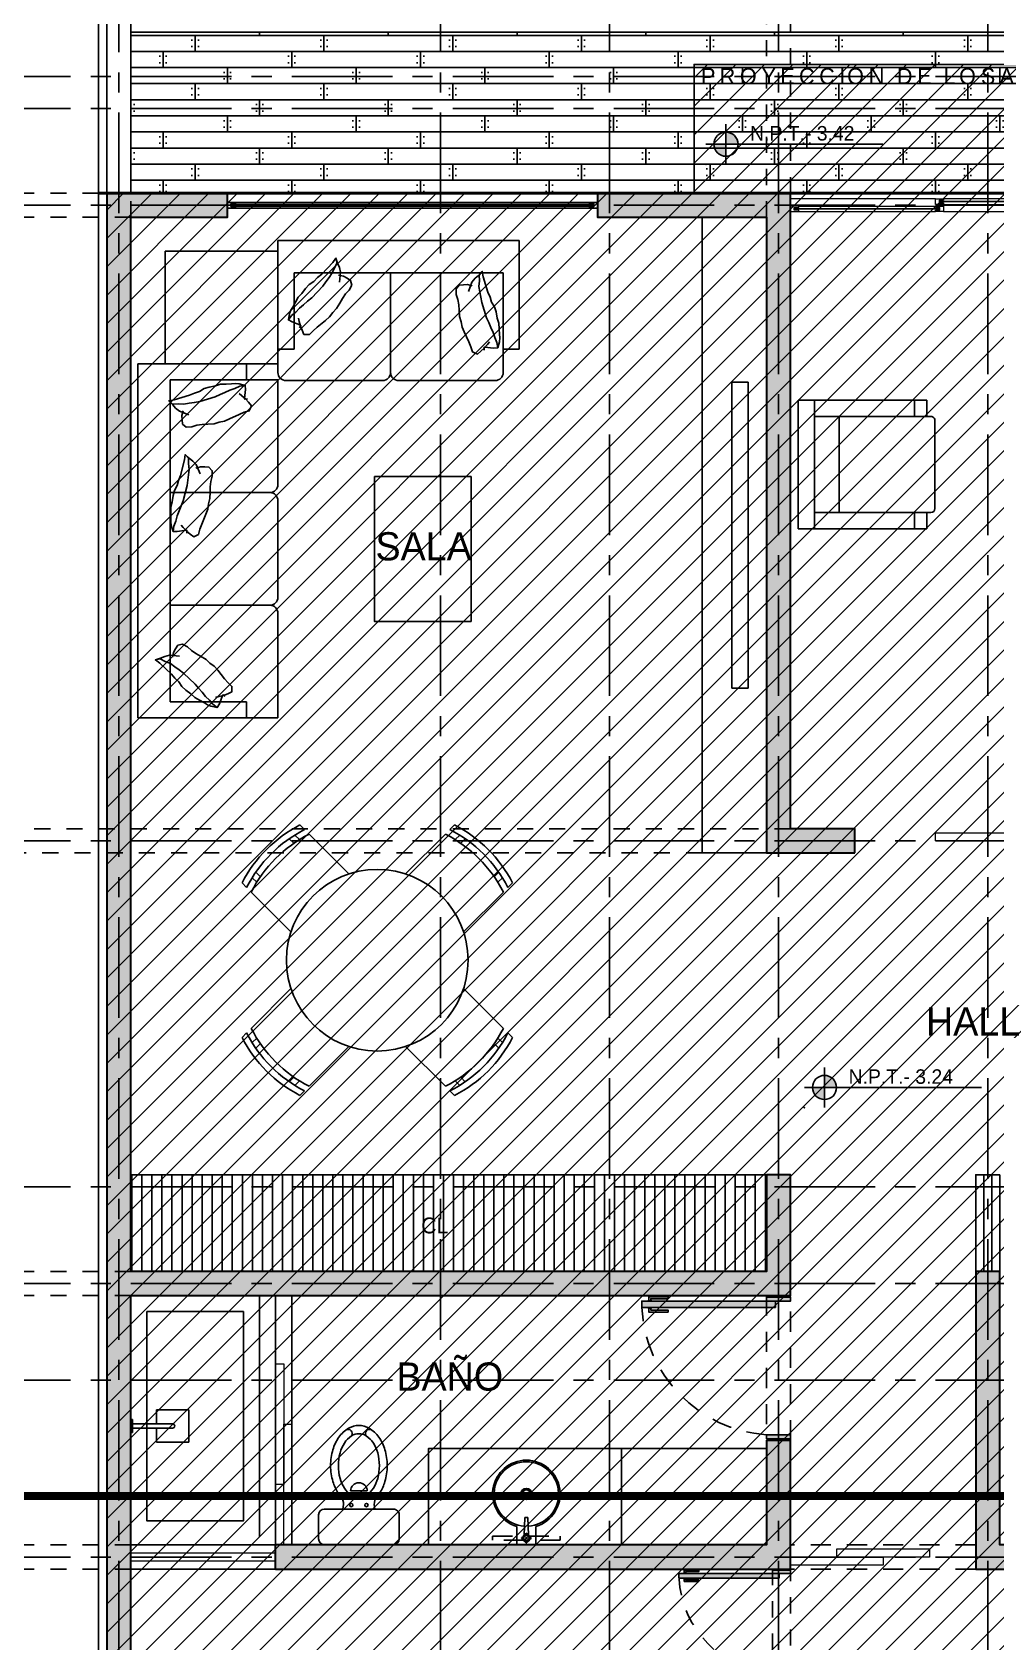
# Model space of a CAD drawing. Header units: metres. Extents: x -58 to 722, y -1100 to 345.
# Drawn here: x 35.2 to 41.19, y -491.19 to -481.19 of the extents above; entities that cross this region are included whole.
import ezdxf
from ezdxf.enums import TextEntityAlignment as Align

# ---------------------------------------------------------------- set-up
doc = ezdxf.new("R2010")
doc.units = ezdxf.units.M
doc.header["$MEASUREMENT"] = 0
doc.set_wipeout_variables(frame=1)
for name, pattern in [('ACAD_ISO07W100', [3, 0, -3]), ('CENTER2', [1.125, 0.75, -0.125, 0.125, -0.125]), ('CENTERX2', [4, 2.5, -0.5, 0.5, -0.5]), ('HIDDEN2', [0.1875, 0.125, -0.0625])]:
    doc.linetypes.add(name, pattern=pattern)
doc.layers.get('0').update_dxf_attribs({"color": 255})
doc.layers.get('DEFPOINTS').update_dxf_attribs({"color": 250})
for name, color, linetype in [('A-CANCELERÍA', 4, 'Continuous'), ('A-HATCH', 252, 'Continuous'), ('A-INDICADORES', 149, 'Continuous'), ('A-PROYECCIONES', 191, 'HIDDEN2'), ('A-TEXTOS', 131, 'Continuous'), ('FSR_ARQ_001TERRENO', 8, 'Continuous'), ('FSR_ARQ_003RELLENODEMUROS', 251, 'Continuous'), ('FSR_ARQ_007PROYECCIONES', 200, 'HIDDEN2'), ('FSR_ARQ_008MOBILIARIO', 115, 'Continuous'), ('FSR_ARQ_009ESCALERA', 40, 'Continuous'), ('FSR_ARQ_010MUROBAJO', 33, 'Continuous'), ('FSR_ARQ_011MOBILIARIOSANI', 124, 'Continuous'), ('FSR_ARQ_012PUERTAS', 233, 'Continuous'), ('FSR_ARQ_014TEXTOS', 142, 'Continuous'), ('FSR_ARQ_016EJES', 135, 'CENTER2'), ('FSR_ARQ_017EJESTEXT', 135, 'Continuous'), ('FSR_ARQ_018HATCH', 252, 'Continuous'), ('FSR_ARQ_022AREAS', 110, 'Continuous'), ('FSR_ARQ_024LINEACORTE', 10, 'Continuous'), ('FSR_ARQ_025RESTRI', 140, 'Continuous'), ('MOBILIARIO', 125, 'Continuous')]:
    doc.layers.add(name, color=color, linetype=linetype)
for name, color, linetype, lineweight in [('FSR_ARQ_002MURO', 150, 'Continuous', 30), ('FSR_ARQ_013VENTANAS', 4, 'Continuous', 5), ('MURO', 150, 'Continuous', 30)]:
    doc.layers.add(name, color=color, linetype=linetype, lineweight=lineweight)
doc.styles.add('ESPACIOS', font='GOTHIC.TTF')
pattern_1 = [(0, (157.007245469746, -440.0409677368947), (0.0078125, 0.015625), [0, -0.015625])]

# ---------------------------------------------------------------- blocks, each defined once
blk = doc.blocks.new('*U36')
at = {"layer": 'A-CANCELERÍA'}
for points in [[(-1.013167327812425e-11, -0.01750000015474436), (0.04999999980488693, -0.0175000001665678), (0.04999999978600423, -0.008000115289211254), (0.02199994735519264, -0.007999890032271043), (0.02200048826324746, 0.007999931835910504), (0.05000000019363596, 0.007999931832613586), (0.04999999982321841, 0.01749999999796832), (8.42718256288677e-12, 0.0175000000102465)], [(4.320210855723872e-12, 0.01750000000424904), (2.299999999987667, 0.01750000008119888), (2.300000000000514, -0.01749999974835613), (-8.469669410260394e-12, -0.01750000016619594)], [(2.274999782179252, 0.005000069202483573), (0.0250002176272423, 0.004999930876370511), (0.02500021762366105, -0.005000002699437119), (2.274999782175501, -0.004999997221708795)], [(2.300000000000514, -0.01749999990864036), (2.250000000000286, -0.01749999992046379), (2.249999999990997, -0.0080001098899907), (2.278000052421808, -0.007999884633050488), (2.277999512308428, 0.008000068253950263), (2.250000000378039, 0.008000068250653344), (2.249999999983531, 0.01750000007520142), (2.299999999983532, 0.0175000000874796)]]:
    blk.add_lwpolyline(points, close=True, dxfattribs=at)
blk = doc.blocks.new('*U35')
for p, q in [((1.08998180844557e-11, 0.04000000008981397), (0.899999999916429, 0.03999999801180203)), ((0.04999999982979802, 0.04000000008353322), (1.50067897916186e-11, 0.04000000009581139)), ((0.8999999999331836, 0.005000000086502511), (-1.890062181528569e-12, 0.004999999919368836)), ((-3.552066049392428e-12, 0.004999999930820564), (0.04999999981146654, 0.004999999918997133)), ((0.02199994736177225, 0.01450011005329377), (0.02200048826982707, 0.03049993192147538)), ((0.04999999979258384, 0.01449988479635356), (0.02199994736177225, 0.01450011005329377)), ((0.02200048826982707, 0.03049993192147538), (0.05000000020021557, 0.03049993191817846)), ((0.05000000020021557, 0.03049993191817846), (0.04999999982979802, 0.04000000008353322)), ((0.04999999981146654, 0.004999999918997133), (0.04999999979258384, 0.01449988479635356)), ((1.79999999979634, -0.01450006825684229), (1.800000000166757, -0.00500000009148753)), ((1.800000000166757, -0.00500000009148753), (1.849999999981548, -0.005000000079209352)), ((1.827999511726728, -0.01450006825354537), (1.79999999979634, -0.01450006825684229)), ((1.800000000203971, -0.03050011537866719), (1.828000052634783, -0.03049989012172698)), ((1.800000000185088, -0.04000000025602361), (1.800000000203971, -0.03050011537866719)), ((1.850000000000106, -0.04000000024420018), (1.800000000185088, -0.04000000025602361)), ((1.828000052634783, -0.03049989012172698), (1.827999511726728, -0.01450006825354537))]:
    blk.add_line(p, q)
for points in [[(0.9000000000799884, -0.04000000025105051), (-3.552066049392428e-12, -0.04000000025176087), (-5.973925051440944e-13, 0.04000000008981397)], [(0.9499999999164288, 0.04000000009444608), (1.849999999957687, 0.04000000009515732), (1.849999999976605, -0.04000000024420018)], [(1.800000000166757, -0.00500000009148753), (0.9500000000985471, -0.005000000098337863)], [(1.800000000185088, -0.04000000025602361), (0.9499999998950068, -0.04000000155486423)]]:
    blk.add_lwpolyline(points)
at = {"color": 252, "const_width": 0.01}
for points in [[(0.02500021796368455, 0.02250002098738457), (0.9249997821154952, 0.02250008773110627)], [(0.925000217713781, -0.02249998179765619), (1.824999782362733, -0.02249997918763617)]]:
    blk.add_lwpolyline(points, dxfattribs=at)
for points in [[(0.9279995115132271, 0.01450006810379127), (0.8999999995828389, 0.01450006810708818), (0.8999999999532564, 0.004999999941733425), (0.9499999997680475, 0.004999999929455247), (0.9499999997866064, 0.04000000009444608), (0.899999999971588, 0.04000000010626951), (0.8999999999904706, 0.03050011522891308), (0.9280000524212819, 0.03049988997197287)], [(0.9220004883533672, -0.014500069552386), (0.9500000002837559, -0.01450006955568291), (0.9499999999133384, -0.005000001390328156), (0.9000000000985469, -0.005000001378049977), (0.9000000000799884, -0.0400000015430408), (0.9499999998950068, -0.04000000155486423), (0.9499999998761242, -0.03050011667750781), (0.9219999474453124, -0.0304998914205676)]]:
    blk.add_lwpolyline(points, close=True)
blk = doc.blocks.new('xref-TIPOC$0$COJ3')
for points in [[(-0.1257169553513915, 0.1769060054813139), (-0.1074209355493245, 0.1812421594709299), (-0.07949543164090755, 0.1908780572256283), (-0.05156992773249058, 0.2000321600925972), (-0.02364442382407361, 0.2000321600925972), (0.00909582213751925, 0.2048501089699464), (0.03702132604593622, 0.2048501089699464), (0.06494682995435319, 0.1952142112152444), (0.09287233386277016, 0.1952142112152444), (0.1207978377711889, 0.1908780572256283), (0.2045743494964398, 0.1908780572256283), (0.2324998534048568, 0.1952142112152444), (0.2185371014506483, 0.1672701077266154), (0.1906115975422313, 0.1581160048596502), (0.1626860936338144, 0.1441439531153321), (0.1347605897253974, 0.1393260042379829), (0.1068350858169786, 0.1349898502483668), (0.07890958190856168, 0.1301719013710176), (-0.004866929816689236, 0.1301719013710176), (-0.03279243372510621, 0.1349898502483668), (-0.06071793763352318, 0.1393260042379829), (-0.08864344154194193, 0.1441439531153321), (-0.1165689454503589, 0.1441439531153321), (-0.1444944493587759, 0.1489619019926849), (-0.1724199532671928, 0.1441439531153321), (-0.1444944493587759, 0.1672701077266154), (-0.1257169553513915, 0.1769060054813139)], [(0.2324998534048568, 0.1952142112152444), (0.2185371014506483, 0.1629339537369994), (0.2093890915496157, 0.1349898502483668), (0.1954263395954072, 0.1070457467597379), (0.15353808373278, 0.06512959152679088)], [(-0.1724199532671928, 0.1441439531153321), (-0.1676052112140169, 0.1161998496267032), (-0.1493091914119518, 0.06031164264943811), (-0.1493091914119518, 0.0554936937720889), (-0.1632719433661602, 0.05115753978247284)], [(0.1766488455880229, 0.1022277978823851), (0.1906115975422313, 0.07428369439375615), (0.1954263395954072, 0.04633959090512363), (0.1997596074432639, 0.01839548741649111), (0.1857968554890554, -0.009548616072137861), (0.1578713515806385, -0.01870271893910314), (0.1299458476722215, -0.01870271893910314), (0.1020203437638045, -0.0235206678164559), (0.07409483985538756, -0.03267477068342117), (0.04183606809911211, -0.04231066843811959), (0.01391056419069514, -0.04231066843811959), (-0.01401493971772183, -0.04664682242773566), (-0.04194044362614058, -0.04231066843811959), (-0.09779145144297452, -0.03267477068342117), (-0.1257169553513915, -0.02833861669380511), (-0.1536424592598085, -0.02833861669380511), (-0.1724199532671928, -0.0003945132051725864), (-0.1632719433661602, 0.02754959028345638), (-0.1536424592598085, 0.0554936937720889), (-0.1396797073056, 0.08343779726072142), (-0.1305316974045674, 0.1022277978823851)]]:
    blk.add_lwpolyline(points)
blk = doc.blocks.new('ARP-PUERTA 0.90')
h = blk.add_hatch(color=256)
h.dxf.hatch_style = 1
h.paths.add_polyline_path([(0.07500000000084128, 0.02000000000012392), (0.07500000000078444, 0.8499999999985448), (0.03500000000082082, 0.8499999999985448), (0.03500000000082082, 0.02000000000012392)])
h.paths.add_polyline_path([(0.01000000000067303, 0.07500000000010232), (0.03500000000076398, 0.07500000000013074), (0.03500000000093451, -0.07499999999984652), (0.01000000000084356, -0.07499999999984652)])
h.paths.add_polyline_path([(0.8899999999993611, 0.07500000000010232), (0.8649999999992701, 0.07500000000013074), (0.8649999999990428, -0.07499999999984652), (0.8899999999991337, -0.07499999999984652)])
for points in [[(0.03250000000087994, 0.806249999998613), (0.007500000000902673, 0.8062499999984993), (0.007500000001414264, 0.6862499999986085), (0.02000000000077762, 0.6862499999986937), (0.02000000000077762, 0.7937499999984539), (0.03250000000042519, 0.7937499999983118)], [(0.03500000000093451, 0.7887499999984584), (0.03250000000042519, 0.78874999999843), (0.03250000000076625, 0.8112499999987222), (0.03500000000082082, 0.8112499999987222)], [(0.0750000000007276, 0.7887499999984584), (0.07750000000118007, 0.78874999999843), (0.07750000000089585, 0.8112499999987222), (0.07500000000084128, 0.8112499999987222)], [(0.07750000000083901, 0.806249999998613), (0.1025000000007026, 0.8062499999984993), (0.1025000000002478, 0.6862499999986085), (0.09000000000088448, 0.6862499999986937), (0.09000000000088448, 0.7937499999984539), (0.07750000000129376, 0.7937499999983118)], [(0.01000000000067303, 0.06500000000013983), (0, 0.06500000000011141), (0, -0.06500000000011141), (0.01000000000084356, -0.06499999999985562)], [(0.8899999999993611, 0.06500000000013983), (0.9000000000000341, 0.06500000000011141), (0.9000000000000341, -0.06500000000011141), (0.8899999999991337, -0.06499999999985562)]]:
    blk.add_lwpolyline(points)
for points in [[(0.07500000000084128, 0.02000000000012392), (0.07500000000078444, 0.8499999999985448), (0.03500000000082082, 0.8499999999985448), (0.03500000000082082, 0.02000000000012392)], [(0.01000000000067303, 0.07500000000010232), (0.03500000000076398, 0.07500000000013074), (0.03500000000093451, -0.07499999999984652), (0.01000000000084356, -0.07499999999984652)], [(0.8899999999993611, 0.07500000000010232), (0.8649999999992701, 0.07500000000013074), (0.8649999999990428, -0.07499999999984652), (0.8899999999991337, -0.07499999999984652)]]:
    blk.add_lwpolyline(points, close=True)
at = {"layer": 'A-PROYECCIONES'}
blk.add_lwpolyline([(0, 0.07499999999993179), (0.9000000000005457, 0.07499999999993179), (0.9000000000005457, -0.07499999999993179), (0, -0.07499999999993179)], close=True, dxfattribs=at)
blk.add_arc((0.03105477672187362, 0.01505906272217317), 0.8360966160611815, 4.111141455184209, 86.98714656595196, dxfattribs=at)
blk = doc.blocks.new('OVAMONO')
for p, q in [((-0.06000000000000227, -0.01999999999999957), (0.06000000000000227, -0.01999999999999957)), ((-0.06000000000000227, -0.01999999999999957), (-0.06000000000000227, -0.1357819032963832)), ((-0.02138092916402456, -0.05905635225363337), (-0.0300000418286146, -0.05905635225363337)), ((-0.01431811136141903, -0.08042232749376677), (-0.009994370439343925, -0.191021165740378)), ((-0.00377965000001268, -0.04145507308962504), (-0.00377965000001268, -0.03283596042503856)), ((-0.00377965000001268, -0.0928360440822269), (-0.00377965000001268, -0.08421693141772035)), ((0.003779649999998469, -0.04145507308961438), (0.003779649999998469, -0.03283596042503323)), ((0.003779649999998469, -0.0928360440822269), (0.003779649999998469, -0.08421693141764575)), ((0.01000562956066631, -0.191021165740378), (0.0143197067221621, -0.08042102849191402)), ((0.03000004182858618, -0.05905635225363337), (0.02138092916401035, -0.05905635225363337)), ((0.03000004182858618, -0.06661565225363741), (0.02138092916398193, -0.06661565225363741)), ((0.06000000000000227, -0.01999999999999957), (0.06000000000000227, -0.1357785464749801)), ((-0.009994370439343925, -0.191021165740378), (0.01000562956066631, -0.191021165740378))]:
    blk.add_line(p, q)
at = {"linetype": 'HIDDEN2'}
blk.add_lwpolyline([(0.2100056295606265, -0.05013600225363035), (-0.2100056295606265, -0.05013600225363035), (-0.2100056295606123, -0.07553600225362977), (0.2100056295606123, -0.07553600225362977)], close=True, dxfattribs=at)
blk.add_lwpolyline([(-0.02138092916410983, -0.06661565225363741), (-0.0300000418286146, -0.06661565225363741)])
for centre, radius in [((0, -0.06283600225363006), 0.004131591557085052), ((5.629560632769426e-06, -0.3370263427749238), 0.035), ((5.629560632769426e-06, -0.3370263427749238), 0.025)]:
    blk.add_circle(centre, radius)
for centre, radius, start, end in [((-0.03615982558653741, -0.06283600225362473), 0.007226941958188329, 328.4666764930864, 31.53332350692216), ((0, -0.06283600225363006), 0.0226779, 99.59406822687946, 170.4059317731485), ((0, -0.06283600225363006), 0.0226779, 189.5940682268783, 260.4059317731205), ((-0.02138092916402456, -0.04145507308962504), 0.01760127916408118, 270, 0), ((-0.02138092916410983, -0.08421693141772035), 0.01760127916408118, 0, 90), ((-2.842170943040401e-14, -0.09899582784016214), 0.007226941958188329, 58.46667649308631, 121.5333235069221), ((0, -0.02667617666709798), 0.007226941958188329, 238.4666764930863, 301.5333235069222), ((0, -0.06283600225363006), 0.0226779, 9.594068226851551, 80.40593177314844), ((0.02138092916401035, -0.04145507308961438), 0.01760127916408118, 180, 270), ((0, -0.06283600225363006), 0.0226779, 279.5940682268516, 350.4059317731217), ((0.02138092916398193, -0.08421693141764575), 0.01760127916408118, 90, 180), ((0.03615982558653741, -0.06283600225363539), 0.007226941958188329, 148.4666764930864, 211.5333235069222), ((5.629560632769426e-06, -0.3370263427749238), 0.21, 106.6031523698623, 73.40005315845342), ((5.629560632769426e-06, -0.3370263427749238), 0.2, 93.46752389222345, 86.53382484349159)]:
    blk.add_arc(centre, radius, start, end)
blk = doc.blocks.new('WC')
for p, q in [((0.02000000000000002, 0.2150000000000003), (0.02000000000000046, -0.2150000000000007)), ((0.2049999999999983, 0.2500000000000004), (0.05500000000000016, 0.2500000000000004)), ((0.2399999999999989, -0.2150000000000003), (0.2399999999999984, 0.2150000000000003)), ((0.3534032426862805, -0.05192034114645594), (0.3534032426862876, 0.05223252718658955)), ((0.0550000000000006, -0.2500000000000009), (0.2049999999999987, -0.2500000000000004))]:
    blk.add_line(p, q)
blk.add_lwpolyline([(0.7085967377341302, 0, 0.1443994866725351), (0.695202074053118, 0.04541348800637479, 0.1071764980441562), (0.6504290999733269, 0.09002801397558358, 0.07778857190063661), (0.5892313908713231, 0.1169781174204445, 0.06498091808100435), (0.510000000000002, 0.1273188383577804, 0.06498091808100435), (0.4307686091286809, 0.1169781174204445, 0.07778857190063644), (0.3695709000266771, 0.09002801397558358, 0.1071764980441563), (0.3247979259468861, 0.04541348800637479, 0.144399486672561), (0.3114032622658738, 0, 0.1443994866725092), (0.3247979259468861, -0.04541348800636058, 0.1071764980441561), (0.3695709000266771, -0.09002801397558358, 0.07778857190062594), (0.4307686091286738, -0.1169781174204445, 0.06498091808100147), (0.510000000000002, -0.1273188383577804, 0.0649809180810265), (0.5892313908713231, -0.1169781174204445, 0.07778857190066084), (0.6504290999733269, -0.09002801397558358, 0.1071764980441563), (0.695202074053118, -0.04541348800637479, 0.144399486672561)], format="xyb", close=True)
blk.add_lwpolyline([(0.3417885568757026, -0.1300000000001234, 0.07263299122016492), (0.4109143679139078, -0.1615579475328985, 0.07093334702436416), (0.510000000000002, -0.175685984363156, 0.07093334702439193), (0.6090856320861104, -0.1615579475328843, 0.08251305259355492), (0.6867766952966332, -0.124228750902617, 0.106809675963434), (0.7426130792034695, -0.06373923401305603, 0.1339440470256865), (0.7599999999999949, 0, 0.1339440470256554)], format="xyb")
for centre in [(0.2650000000000046, 0.04699999999999704), (0.2650000000000046, -0.04699999999999704)]:
    blk.add_circle(centre, 0.01)
for centre, radius, start, end in [((0.05500000000000016, 0.2150000000000003), 0.035, 90.00000000000017, 180), ((0.2049999999999983, 0.2150000000000003), 0.035, 0, 90), ((0.2686576175573561, 0.190447920691696), 0.09487932019948886, 252.4196588988671, 320.4238482855744), ((0.4843996834259738, -0.09089424150711523), 0.2629300274730908, 106.2295422089879, 122.8466171950132), ((0.510000000000002, -0.1788418255134872), 0.354527809876636, 89.99999999999999, 106.2295422089873), ((0.510000000000002, -0.1788418255134303), 0.3545278098765862, 73.77045779101157, 89.99999999999999), ((0.5356003165740373, -0.0908942415070868), 0.2629300274730532, 54.90260164555482, 73.77045779101279), ((0.5747276198220175, -0.03521634638387638), 0.1948787683751455, 30.51608291632961, 54.90260164555882), ((0.3516091203402465, 0.0001560930200668054), 0.05202954803491977, 271.9761082857376, 88.02389171426235), ((0.7093663671515782, 0.06724948866011005), 0.02610192902803021, 237.3897688239917, 26.24718183188498), ((0.6344747555234744, 0), 0.1255252444765205, 0, 30.51608291632559), ((0.2686576175573561, -0.1904479206917102), 0.09487932019948886, 39.5761517144256, 107.580341101133), ((0.7093663671515782, -0.06724948866011005), 0.02610192902803021, 333.752818168115, 122.6102311760066), ((0.0550000000000006, -0.2150000000000007), 0.035, 179.9999999999999, 269.9999999999998), ((0.2049999999999987, -0.2150000000000003), 0.035, 269.9999999999998, 6.361109362927034e-14)]:
    blk.add_arc(centre, radius, start, end)
blk = doc.blocks.new('ARP-REGADERA')
blk.add_wipeout([(0.040000000000008765, 0), (0.040000000000008765, -0.009999999999994458), (0.01249999999998759, -0.009999999999994458), (0.012499999999987608, -0.16000000000003212), (0.09999999999999329, -0.16000000000000014), (0.09999999999999332, -0.360000000000003), (-0.099999999999974, -0.360000000000003), (-0.09999999999997403, -0.16000000000000014), (-0.012499999999968339, -0.16000000000003212), (-0.012499999999968356, -0.009999999999994458), (-0.03999999999998598, -0.010000000000005116), (-0.03999999999998598, 0)])
for p, q in [((-0.03999999999999204, -0.00999999999999801), (-0.03999999999999204, 0)), ((-0.03999999999999204, 0), (0.03999999999999204, 0)), ((0.03999999999999204, 0), (0.03999999999999204, -0.00999999999999801)), ((0.03999999999999204, -0.00999999999999801), (-0.03999999999999204, -0.01000000000000512)), ((-0.01250000000001705, -0.2600000000000051), (-0.01250000000001705, -0.01000000000000512)), ((0.01249999999998863, -0.2600000000000051), (0.01249999999998863, -0.00999999999999801))]:
    blk.add_line(p, q)
blk.add_lwpolyline([(-0.01250000000001705, -0.1600000000000037), (-0.09999999999999432, -0.1600000000000037), (-0.09999999999999432, -0.3600000000000065), (0.09999999999999432, -0.3600000000000065), (0.09999999999999432, -0.1600000000000037), (0.01249999999998863, -0.1600000000000037)])
blk.add_arc((0, -0.2600000000000051), 0.01250000000000284, 180, 0)
blk = doc.blocks.new('ARP-NPT')
h = blk.add_hatch(color=256)
edge = h.paths.add_edge_path()
edge.add_ellipse((4.547473508864641e-13, 0), major_axis=(0.0530330085889924, 0.05303300858899069), ratio=0.9999999999999806, start_angle=314.99999999999943, end_angle=405.00000000000057, ccw=False)
edge.add_line((0.07500000009332553, 0), (-1.256356130241443e-13, 1.186550859046596e-15))
edge.add_line((4.547473508864641e-13, 0), (4.559339017455107e-13, 0.07500000009345113))
edge = h.paths.add_edge_path()
edge.add_line((-0.07500000009360974, 0), (-1.585814812798958e-13, -1.186550859046596e-15))
edge.add_line((4.547473508864641e-13, 0), (4.535608000274175e-13, -0.07500000009345113))
edge.add_ellipse((4.547473508864641e-13, 0), major_axis=(0.0530330085889924, 0.05303300858899069), ratio=0.9999999999999806, start_angle=134.9999999999994, end_angle=225.0000000000006, ccw=False)
for p, q in [((4.547473508864641e-13, 0.125), (4.547473508864641e-13, 0)), ((-0.1249999999995453, 0), (0.9750000000004775, 0)), ((1.023181539494544e-12, -0.125), (4.547473508864641e-13, 0))]:
    blk.add_line(p, q)
blk.add_circle((4.547473508864641e-13, 0), 0.075)
blk.add_point((-0.1249999999995453, -0.125))
at = {"layer": 'A-TEXTOS', "style": 'ESPACIOS'}
blk.add_attdef('N.P.T.', text='', height=0.09, dxfattribs=at).set_placement((0.4740896149224341, 0.02276895428546766), align=Align.CENTER)

msp = doc.modelspace()

# ---------------------------------------------------------------- hatches: boundary and pattern name
at = {"layer": 'FSR_ARQ_003RELLENODEMUROS', "ltscale": 5}
h = msp.add_hatch(dxfattribs=at)
h.set_pattern_fill('DOTS', color=256, scale=0.25)
h.set_pattern_definition(pattern_1)
h.paths.add_polyline_path([(36.71416332151695, -490.5865484220988), (36.71416332151693, -490.7365484220987), (39.91416332151729, -490.7365484220987), (39.91416332151725, -490.5865484220988), (39.91416332151732, -489.9365484220916), (39.76416332151733, -489.9365484220916), (39.76416332151727, -490.5865484220989)], flags=17)
h.paths.add_polyline_path([(35.81416332151686, -494.0360490120488), (35.81416332151699, -489.0365484220915), (39.91416332151729, -489.0365484220915), (39.91416332151725, -488.2865484220915), (39.76416332151726, -488.2865484220915), (39.76416332151729, -488.8865484220915), (35.81416332151696, -488.8865484220916), (35.81416332151684, -482.3365484220987), (36.41416332151684, -482.3365484220987), (36.41416332151684, -482.1865484220987), (35.66416332151698, -482.1865484220987), (35.66416332151692, -494.1860490120489), (43.5641633215168, -494.186049012049), (43.56416332151696, -482.1865484220987), (43.01416332151697, -482.1865484220988), (43.01416332151697, -482.3365484220988), (43.41416332151698, -482.3365484220987), (43.41416332151763, -486.1365484220986), (42.31416332151709, -486.1365484220987), (42.31416332151709, -486.2865484220987), (43.41416332151763, -486.2865484220986), (43.41416332151719, -490.5865484220987), (41.21416332151713, -490.5865484220987), (41.21416332151732, -488.8865484220889), (41.06416332151663, -488.8865484220946), (41.06416332151704, -490.7365484220987), (43.41416332151715, -490.7365484220987), (43.41416332151697, -492.2365484220987), (42.81416332151696, -492.2365484220987), (42.81416332151693, -492.3865484220987), (43.41416332151697, -492.3865484220987), (43.41416332151675, -494.036049012049)])
h = msp.add_hatch(dxfattribs=at)
h.set_pattern_fill('DOTS', color=256, scale=0.25)
h.set_pattern_definition(pattern_1)
h.paths.add_polyline_path([(40.31416332151728, -486.1365484220989), (39.91416332151726, -486.1365484220989), (39.91416332151726, -482.1865484221306), (38.71416332151735, -482.186548422097), (38.71416332151735, -482.336548422097), (39.76416332151727, -482.3365484221222), (39.76416332151726, -486.2865484220989), (40.31416332151728, -486.2865484220989)])
at = {"layer": 'FSR_ARQ_008MOBILIARIO'}
h = msp.add_hatch(dxfattribs=at)
h.set_pattern_fill('LINE', color=256, scale=0.5, angle=90, style=0)
h.set_pattern_definition([(90, (157.007245469746, -440.0409677368947), (-0.0625, 3.827021247335479e-18), [])])
h.paths.add_polyline_path([(35.8141633215169, -488.2865484220915), (39.76416332151727, -488.2865484220915), (39.76416332151727, -488.8865484220915), (35.8141633215169, -488.8865484220915)])
at = {"layer": 'FSR_ARQ_018HATCH'}
h = msp.add_hatch(dxfattribs=at)
h.set_pattern_fill('BOARDWN', color=256, scale=0.05, pattern_type=2)
h.set_pattern_definition([(0, (35.21416470827615, -477.9065480999529), (0, 0.1), []), (90, (35.21416470827615, -477.9065480999529), (-0.2, 0.2), [0.1, -0.7000000000000001]), (90, (35.23416470827616, -477.876548099953), (-0.2, 0.2), [0, -0.04000000000000001, 0, -0.76]), (90, (35.99416470827615, -477.876548099953), (-0.2, 0.2), [0, -0.04000000000000001, 0, -0.76]), (90, (35.61416470827616, -477.806548099953), (-0.2, 0.2), [0.1, -0.7000000000000001]), (90, (35.59416470827615, -477.7765480999529), (-0.2, 0.2), [0, -0.04000000000000001, 0, -0.76]), (90, (35.63416470827614, -477.7765480999529), (-0.2, 0.2), [0, -0.04000000000000001, 0, -0.76])])
h.paths.add_polyline_path([(43.41416332151702, -481.1865485831717), (35.81416332151729, -481.1865485831715), (35.81416332151674, -482.1865484220987), (43.41416332151702, -482.1865484220987)])

# ---------------------------------------------------------------- linework, layer by layer
at = {"layer": 'A-HATCH'}
msp.add_line((36.71416332151698, -490.5365484220915), (36.71416332151695, -489.0365484220915), dxfattribs=at)
at = {"layer": 'DEFPOINTS', "linetype": 'ACAD_ISO07W100', "ltscale": 0.005}
for p, q in [((35.66416332151699, -482.1865484220987), (35.66416332151699, -476.6860490120489)), ((35.81416332151684, -482.3365484220987), (35.81416332151684, -476.6860490120489)), ((39.76416332151727, -482.3365484221222), (39.76416332151728, -476.6860490120489)), ((39.91416332152572, -482.1865484221306), (39.91416332152572, -476.6860490120489)), ((35.81416332151703, -482.1865484220987), (31.81475545547994, -482.1865484220987)), ((35.81416332151703, -482.3365484220987), (31.81475545547994, -482.3365484220987)), ((39.91416332151726, -486.1365484220989), (31.81475545547994, -486.1365484220989)), ((39.76416332151726, -486.2865484220989), (31.81475545547994, -486.2865484220989)), ((35.81416332151696, -488.8865484220916), (31.81475545547994, -488.8865484220916)), ((35.81416332151699, -489.0365484220915), (31.81475545547994, -489.0365484220915)), ((35.81416332151692, -490.5865484220989), (31.81475545547994, -490.5865484220989)), ((35.81416332151692, -490.7365484220987), (31.81475545547994, -490.7365484220987))]:
    msp.add_line(p, q, dxfattribs=at)
at = {"layer": 'FSR_ARQ_001TERRENO', "const_width": 0.01}
msp.add_lwpolyline([(35.61416332151703, -494.1860490120489), (35.61416332151703, -479.1860490120489), (43.61416332151703, -479.1860490120489), (43.61416332151703, -494.1860490120489)], close=True, dxfattribs=at)
at = {"layer": 'FSR_ARQ_002MURO'}
for points in [[(35.81416332151692, -490.7365484220987), (35.81416332151699, -489.0365484220915), (39.91416332151729, -489.0365484220915), (39.91416332151726, -488.2865484220915), (39.76416332151726, -488.2865484220915), (39.76416332151727, -488.8865484220915), (35.81416332151696, -488.8865484220916), (35.81416332151684, -482.3365484220987), (36.41416332151684, -482.3365484220987), (36.41416332151684, -482.1865484220987), (35.66416332151698, -482.1865484220987), (35.66416332151692, -494.1860490120489)], [(43.5641633215168, -494.186049012049), (43.56416332151696, -482.1865484220987), (43.01416332151697, -482.1865484220988), (43.01416332151697, -482.3365484220988), (43.41416332151698, -482.3365484220987), (43.41416332151763, -486.1365484220986), (42.31416332151709, -486.1365484220987), (42.31416332151709, -486.2865484220987), (43.41416332151763, -486.2865484220986), (43.41416332151719, -490.5865484220987), (41.21416332151713, -490.5865484220987), (41.21416332151732, -488.8865484220889), (41.06416332151663, -488.8865484220946), (41.06416332151704, -490.7365484220987), (43.41416332151715, -490.7365484220987), (43.41416332151697, -492.2365484220987)], [(36.71416332151692, -490.7365484220987), (39.91416332151729, -490.7365484220987), (39.91416332151732, -489.9365484220916), (39.76416332151733, -489.9365484220916), (39.76416332151727, -490.5865484220989), (36.71416332151695, -490.5865484220988)], [(35.81416332151686, -494.0360490120488), (35.81416332151692, -490.7365484220987)]]:
    msp.add_lwpolyline(points, dxfattribs=at)
at = {"layer": 'FSR_ARQ_002MURO', "ltscale": 0.005}
msp.add_lwpolyline([(40.31416332151728, -486.2865484220989), (40.31416332151726, -486.1365484220989), (39.91416332151726, -486.1365484220989), (39.91416332152572, -482.1865484221306), (39.91416332152572, -482.1865484221306), (39.91416332151721, -482.1865484221306), (38.71416332151735, -482.186548422097), (38.71416332151735, -482.336548422097), (39.76416332151727, -482.3365484221222), (39.76416332151726, -486.2865484220989)], close=True, dxfattribs=at)
at = {"layer": 'FSR_ARQ_007PROYECCIONES'}
for p, q in [((41.06416332151704, -490.5865484220988), (39.91416332151726, -490.5865484220988)), ((41.06416332151704, -490.7365484220987), (39.91416332151726, -490.7365484220987))]:
    msp.add_line(p, q, dxfattribs=at)
msp.add_lwpolyline([(39.31416332151737, -482.1865484220969), (39.31416332151737, -481.3865484220969), (43.41416332151698, -481.3865484220969)], dxfattribs=at)
at = {"layer": 'FSR_ARQ_008MOBILIARIO'}
for p, q in [((39.36416332151725, -486.2865484220989), (39.36416332151727, -482.3365484221222)), ((36.72838088812591, -482.4812011598685), (36.72838088812591, -483.1555460297152)), ((36.72838088812591, -482.4812011598685), (38.22838088812603, -482.4812011598685)), ((38.22838088812603, -482.4812011598685), (38.22838088812603, -483.1555460297147)), ((36.82838088812582, -483.1555460297152), (36.82838088812582, -482.6812011598688)), ((38.12838088812566, -482.6812011598685), (36.82838088812582, -482.6812011598688)), ((37.42838088812528, -483.3012011598687), (37.42838088812528, -482.6812011598684)), ((38.12838088812555, -483.3012011598682), (38.12838088812555, -482.6812011598684)), ((38.12838088812566, -483.1555460297147), (38.12838088812566, -482.6812011598684)), ((36.72838088812546, -483.1555460297152), (36.72838088812546, -483.3012011598682)), ((36.72838088812591, -483.1555460297152), (36.82838088812582, -483.1555460297152)), ((38.22838088812603, -483.1555460297147), (38.12838088812566, -483.1555460297147)), ((35.85838088812534, -485.4474548253022), (35.85838088812534, -483.2474548253024)), ((35.85838088812534, -483.2474548253024), (36.53272575797155, -483.2474548253024)), ((36.53272575797155, -483.2474548253024), (36.53272575797155, -483.3474548253027)), ((36.05838088812516, -483.3474548253027), (36.05838088812561, -485.3474548253023)), ((36.53272575797155, -483.3474548253027), (36.05838088812516, -483.3474548253027)), ((36.53272575797155, -483.3474548253027), (36.72838088812523, -483.3474548253027)), ((36.72838088812523, -483.9974548253028), (36.72838088812523, -483.3474548253027)), ((37.37838088812555, -483.3512011598689), (36.77838088812518, -483.3512011598689)), ((37.47838088812546, -483.3512011598689), (38.07838088812537, -483.3512011598684)), ((36.67838088812505, -484.0474548253026), (36.05838088812516, -484.0474548253026)), ((36.72838088812568, -484.6974548253027), (36.72838088812523, -484.0974548253027)), ((36.6783808881255, -484.7474548253028), (36.05838088812516, -484.7474548253028)), ((36.72838088812568, -484.7974548253026), (36.72838088812568, -485.4474548253027)), ((36.532725757972, -485.3474548253023), (36.05838088812561, -485.3474548253023)), ((36.532725757972, -485.4474548253022), (36.532725757972, -485.3474548253023)), ((35.85838088812534, -485.4474548253022), (36.532725757972, -485.4474548253022)), ((36.532725757972, -485.4474548253027), (36.72838088812568, -485.4474548253027)), ((39.76416332151726, -486.2865484220989), (39.36416332151727, -486.2865484220989)), ((41.11416332151728, -488.2865484221026), (41.11416332153983, -488.8865484220927)), ((41.16416332151728, -488.2865484221006), (41.16416332153983, -488.8865484220908))]:
    msp.add_line(p, q, dxfattribs=at)
at = {"layer": 'FSR_ARQ_008MOBILIARIO', "linetype": 'ByBlock'}
for p, q in [((39.96105552217631, -484.2725594966308), (39.96138505167396, -483.4724595644981)), ((39.96138505167396, -483.4724595644981), (40.76046898390032, -483.4727886755457)), ((40.06265551355536, -484.2726013416465), (40.06298504305283, -483.4725014095136)), ((40.68426899036021, -483.4727572917836), (40.68422714534439, -483.5743572831612)), ((40.76046898390032, -483.4727886755457), (40.76042713888467, -483.5743886669231)), ((40.06294319803749, -483.574101400891), (40.7858271367289, -483.5743991281769)), ((40.21509734564626, -484.1710641177926), (40.21534318511273, -483.5741641684143)), ((40.81121667331951, -483.5998095872021), (40.81099175636079, -484.1459095409211)), ((40.78558129726227, -484.1712990775551), (40.06269735857086, -484.1710013502693)), ((40.68398130587777, -484.1712572325395), (40.68393946086209, -484.2728572239169)), ((40.76018129941819, -484.1712886163015), (40.76013945440236, -484.2728886076787)), ((40.76013945440236, -484.2728886076787), (39.96105552217631, -484.2725594966308))]:
    msp.add_line(p, q, dxfattribs=at)
at = {"layer": 'FSR_ARQ_008MOBILIARIO', "ltscale": 5}
for p, q in [((36.86175091003702, -486.2037676539313), (36.83332831641928, -486.1753450603143)), ((36.89386643471198, -486.1411411998821), (36.8654438410947, -486.112718606265)), ((36.92228902832903, -486.1695637934994), (37.16951499525567, -486.4167897604265)), ((37.76899543792683, -486.1695637934996), (37.52176947099974, -486.4167897604262)), ((37.82584062516116, -486.1127186062653), (37.79741803154388, -486.1411411998821)), ((37.82953355621862, -486.2037676539318), (37.85795614983613, -486.1753450603145)), ((36.79902035335022, -486.19788228448), (36.82744294696818, -486.226304878097)), ((37.89226411290497, -486.1978822844804), (37.86384151928792, -486.2263048780975)), ((36.53384691555993, -486.5011607190341), (36.5054243219422, -486.4727381254171)), ((36.59647336960893, -486.4690451943592), (36.56805077599188, -486.4406226007419)), ((36.59058800015714, -486.4063146376731), (36.61901059377465, -486.4347372312901)), ((38.1006964660985, -486.406314637674), (38.07227387248099, -486.434737231291)), ((38.09481109664648, -486.4690451943596), (38.12323369026376, -486.4406226007426)), ((38.18586014431298, -486.4727381254175), (38.1574375506957, -486.5011607190348)), ((36.56226950917721, -486.5295833126512), (36.80949547610362, -486.7768092795785)), ((38.12901495707843, -486.5295833126519), (37.88178899015179, -486.7768092795785)), ((37.93953099963005, -486.7190672701005), (37.88178899015224, -486.7768092795787)), ((36.56226950917676, -487.3762897222488), (36.80949547610339, -487.1290637553224)), ((38.12901495707843, -487.3762897222492), (37.88178899015179, -487.1290637553228)), ((36.5054243219422, -487.4331349094833), (36.53384691555925, -487.4047123158663)), ((36.59647336960893, -487.4368278405415), (36.56805077599142, -487.4652504341585)), ((36.59058800015714, -487.4995583972274), (36.61901059377419, -487.4711358036103)), ((38.10069646609804, -487.4995583972278), (38.07227387248054, -487.4711358036108)), ((38.09481109664625, -487.4368278405419), (38.12323369026353, -487.4652504341594)), ((38.18586014431253, -487.433134909484), (38.15743755069548, -487.4047123158672)), ((36.92228902832835, -487.7363092414013), (37.16951499525521, -487.4890832744746)), ((37.76899543792638, -487.7363092414013), (37.52176947099974, -487.4890832744746)), ((36.79902035334999, -487.7079907504209), (36.82744294696727, -487.6795681568038)), ((37.89226411290451, -487.7079907504213), (37.86384151928746, -487.6795681568038)), ((36.86175091003611, -487.7021053809691), (36.83332831641883, -487.7305279745864)), ((36.86544384109402, -487.7931544286358), (36.8938664347113, -487.7647318350183)), ((37.82584062516094, -487.7931544286358), (37.79741803154343, -487.7647318350188)), ((37.82953355621862, -487.7021053809696), (37.85795614983567, -487.7305279745871))]:
    msp.add_line(p, q, dxfattribs=at)
at = {"layer": 'FSR_ARQ_008MOBILIARIO'}
for points in [[(36.72838088812546, -483.2474548253024), (36.72838088812546, -482.5474548253024), (36.02838088812541, -482.5474548253024), (36.02838088812553, -483.2474548253024), (36.72838088812546, -483.2474548253024)], [(39.5497178735817, -485.2615484221105), (39.5497178735817, -483.3615484221106), (39.64971787358172, -483.3615484221106), (39.64971787358172, -485.2615484221105), (39.5497178735817, -485.2615484221105)]]:
    msp.add_lwpolyline(points, dxfattribs=at)
msp.add_lwpolyline([(35.8141633215169, -488.2865484220915), (39.76416332151727, -488.2865484220915), (39.76416332151727, -488.8865484220915), (35.8141633215169, -488.8865484220915)], close=True, dxfattribs=at)
at = {"layer": 'FSR_ARQ_008MOBILIARIO', "ltscale": 5}
msp.add_circle((37.34564223312759, -486.9529365174509), 0.5643351388916837, dxfattribs=at)
at = {"layer": 'FSR_ARQ_008MOBILIARIO'}
for centre, start, end in [((36.77838088812518, -483.3012011598682), 180, 270), ((37.37838088812555, -483.3012011598687), 270, 0), ((37.47838088812546, -483.3012011598687), 180, 270), ((38.07838088812537, -483.3012011598682), 270, 0), ((36.67838088812505, -483.9974548253028), 270, 0), ((36.67838088812505, -484.0974548253027), 0, 90), ((36.6783808881255, -484.6974548253027), 270, 0), ((36.6783808881255, -484.7974548253026), 0, 90)]:
    msp.add_arc(centre, 0.05, start, end, dxfattribs=at)
at = {"layer": 'FSR_ARQ_008MOBILIARIO', "linetype": 'ByBlock'}
for centre, start, end in [((40.78581667547526, -483.5997991259483), 359.9764021372412, 89.97640213724281), ((40.78559175851639, -484.1458990796672), 269.9764021372428, 359.9764021372412)]:
    msp.add_arc(centre, 0.0254, start, end, dxfattribs=at)
at = {"layer": 'FSR_ARQ_008MOBILIARIO', "ltscale": 5}
for centre, radius, start, end in [((37.24125369003355, -486.8485479743564), 0.8262432459666755, 117.0547467700312, 152.9452532299538), ((37.26967628365105, -486.8769705679734), 0.8262432459666778, 117.0547467700312, 152.9452532299538), ((37.2980988772681, -486.905393161591), 0.8262432459667016, 117.0547467700312, 152.9452532299538), ((37.39318558898708, -486.905393161591), 0.8262432459667016, 27.05474677001705, 62.94525322995419), ((37.42160818260459, -486.8769705679739), 0.8262432459666778, 27.05474677001705, 62.94525322995419), ((37.45003077622164, -486.8485479743564), 0.8262432459666755, 27.05474677001705, 62.94525322995419), ((37.2980988772681, -487.0004798733097), 0.8262432459667016, 207.0547467700168, 242.9452532299542), ((37.39318558898708, -487.0004798733099), 0.8262432459667016, 297.0547467700313, 332.9452532299538), ((37.24125369003355, -487.0573250605445), 0.8262432459666755, 207.0547467700168, 242.9452532299542), ((37.2696762836506, -487.028902466927), 0.8262432459666778, 207.0547467700168, 242.9452532299542), ((37.42160818260436, -487.028902466927), 0.8262432459666778, 297.0547467700313, 332.9452532299538), ((37.45003077622164, -487.0573250605445), 0.8262432459666755, 297.0547467700313, 332.9452532299538)]:
    msp.add_arc(centre, radius, start, end, dxfattribs=at)
at = {"layer": 'FSR_ARQ_009ESCALERA'}
for p, q in [((36.41416332151684, -482.1865484220987), (39.31416332151734, -482.1865484220987)), ((39.91416332151721, -482.186548422096), (43.01416332151697, -482.1865484220936))]:
    msp.add_line(p, q, dxfattribs=at)
at = {"layer": 'FSR_ARQ_010MUROBAJO', "ltscale": 0.005}
for points in [[(35.814163321517, -482.1865484220987), (35.81416332151703, -479.3860490120489), (43.41416332151702, -479.3860490120489), (43.41416332151702, -482.1865484220987), (43.56416332151703, -482.1865484220987), (43.56416332151703, -479.2360490120489), (35.66416332151702, -479.2360490120489), (35.66416332151699, -482.1865484220987)], [(35.81416332151703, -481.1865484220987), (43.41416332151702, -481.1865484220987), (43.41416332151702, -482.1865484220987), (35.81416332151703, -482.1865484220987)]]:
    msp.add_lwpolyline(points, close=True, dxfattribs=at)
at = {"layer": 'FSR_ARQ_010MUROBAJO'}
msp.add_lwpolyline([(41.21416332151728, -488.2865484220987), (41.21416332153984, -488.8865484220889), (41.06416332151663, -488.8865484220946), (41.06416332151663, -488.2865484220987)], close=True, dxfattribs=at)
at = {"layer": 'FSR_ARQ_011MOBILIARIOSANI'}
for p, q in [((36.61416332151701, -490.5365484220915), (36.61416332151698, -489.0365484220915)), ((38.86416332151728, -490.5865484220987), (38.86416332151728, -489.9865484220989))]:
    msp.add_line(p, q, dxfattribs=at)
msp.add_lwpolyline([(37.66416332151728, -490.5865484220987), (37.66416332151728, -489.9865484220989), (39.76416332151727, -489.9865484220989)], dxfattribs=at)
at = {"layer": 'FSR_ARQ_013VENTANAS'}
for p, q in [((36.71416332151692, -490.6365484220987), (35.81416332151692, -490.6365484220987)), ((36.71416332151692, -490.6865484220987), (35.81416332151692, -490.6865484220987))]:
    msp.add_line(p, q, dxfattribs=at)
for points in [[(40.81416332151723, -486.1615484220989), (41.81416332151713, -486.1615484220989), (41.81416332151713, -486.2115484220989), (40.81416332151723, -486.2115484220989)], [(36.71416332151698, -489.4615484220987), (36.76416332151696, -489.4615484220987), (36.76416332151696, -490.2115484220987), (36.71416332151698, -490.2115484220987)], [(36.76416332151696, -489.8365484220987), (36.81416332151694, -489.8365484220987), (36.81416332151694, -490.5865484220987), (36.76416332151696, -490.5865484220987)], [(39.91416332151726, -490.6615484220987), (40.48916332151715, -490.6615484220987), (40.48916332151715, -490.7115484220988), (39.91416332151726, -490.7115484220988)], [(40.77666332151709, -490.6615484220987), (40.2016633215172, -490.6615484220987), (40.2016633215172, -490.6115484220987), (40.77666332151709, -490.6115484220987)]]:
    msp.add_lwpolyline(points, close=True, dxfattribs=at)
at = {"layer": 'FSR_ARQ_016EJES', "linetype": 'CENTERX2', "ltscale": 0.25}
for p, q in [((35.73916332151695, -476.6860490120489), (35.73916332151695, -495.7393520840836)), ((37.73916332151726, -476.6860490120489), (37.73916332151726, -495.7393520840836)), ((38.78916332151734, -476.6860490120489), (38.78916332151734, -495.7393520840836)), ((39.83916332151727, -476.6860490120489), (39.83916332151727, -495.7393520840836)), ((41.13916332151664, -476.6860490120489), (41.13916332151663, -495.7393520840836)), ((31.81475545547994, -481.4623484220969), (45.81517907023874, -481.4623484220969)), ((31.81475545547994, -481.6615484220987), (45.81517907023874, -481.6615484220987)), ((31.81475545547994, -482.2615484220987), (45.81517907023874, -482.2615484220987)), ((31.81475545547994, -486.2115484220986), (45.81517907023874, -486.2115484220986)), ((31.81475545547994, -488.3615484220985), (45.81517907023874, -488.3615484220985)), ((31.81475545547994, -488.9615484220911), (45.81517907023874, -488.9615484220911)), ((31.81475545547994, -489.5615484220976), (45.81517907023874, -489.5615484220976)), ((31.81475545547994, -490.6615484220987), (45.81517907023874, -490.6615484220987))]:
    msp.add_line(p, q, dxfattribs=at)
at = {"layer": 'FSR_ARQ_024LINEACORTE', "linetype": 'CENTER2', "const_width": 0.05}
msp.add_lwpolyline([(30.59599498963528, -490.2820676916264), (46.91484564614378, -490.2820676916264)], dxfattribs=at)
at = {"layer": 'FSR_ARQ_025RESTRI', "linetype": 'HIDDEN2', "ltscale": 2.5, "const_width": 0.02, "flags": 128}
msp.add_lwpolyline([(35.6141633215168, -482.1865484220987), (43.61416332151703, -482.1865484220987)], dxfattribs=at)
at = {"layer": 'MOBILIARIO'}
msp.add_line((39.76416332151727, -488.2865484220915), (35.8141633215169, -488.2865484220915), dxfattribs=at)
msp.add_lwpolyline([(37.32838088812525, -483.9474548253028), (37.92838088812528, -483.9474548253028), (37.92838088812528, -484.8474548253022), (37.32838088812525, -484.8474548253022)], close=True, dxfattribs=at)
at = {"layer": 'MURO', "ltscale": 0.005}
msp.add_line((36.71416332151692, -490.7365484220989), (36.71416332151695, -490.5865484220989), dxfattribs=at)

# ---------------------------------------------------------------- block references
at = {"layer": 'A-INDICADORES'}
for p, values in [((39.5122995383212, -481.8823861963447), {'N.P.T.': 'N.P.T.- 3.42'}), ((40.12464370860147, -487.7438324334898), {'N.P.T.': 'N.P.T.- 3.24'})]:
    msp.add_blockref('ARP-NPT', p, dxfattribs=at).add_auto_attribs(values)
at = {"layer": 'FSR_ARQ_008MOBILIARIO', "extrusion": (0, 0, -1), "xscale": -1.190140845070476, "yscale": 0.9154929577464372, "zscale": -1.190140845070476}
for p, rotation in [((-37.02996807853538, -482.9142866454256), 313.1038958527874), ((-36.25619513716219, -484.1234081215264), 284.5484163726246), ((-36.2914663736824, -485.1458676348927), 223.1038958527874)]:
    msp.add_blockref('xref-TIPOC$0$COJ3', p, dxfattribs=dict(at, rotation=rotation))
at = {"layer": 'FSR_ARQ_008MOBILIARIO', "xscale": -1.190140845070445, "yscale": 0.9154929577464372, "zscale": 1.190140845070445}
for p, rotation in [((37.90831863085293, -482.9901974921816), 287.0816301017938), ((36.36737722043836, -483.5675170825755), 17.08163010179385)]:
    msp.add_blockref('xref-TIPOC$0$COJ3', p, dxfattribs=dict(at, rotation=rotation))
at = {"layer": 'FSR_ARQ_011MOBILIARIOSANI', "rotation": 90.00000000000001}
msp.add_blockref('WC', (37.23134795002009, -490.6036198084252), dxfattribs=at)
at = {"layer": 'FSR_ARQ_011MOBILIARIOSANI', "xscale": -1, "rotation": 180}
msp.add_blockref('OVAMONO', (38.27194560236083, -490.6066533375618), dxfattribs=at)
at = {"layer": 'FSR_ARQ_012PUERTAS', "xscale": -1, "rotation": 90}
msp.add_blockref('ARP-PUERTA 0.90', (39.83916332151735, -489.0365484220911), dxfattribs=at)
at = {"layer": 'FSR_ARQ_012PUERTAS', "xscale": -0.7499999999995283, "yscale": 0.7499999999995283, "zscale": 0.7499999999995283, "rotation": 90}
msp.add_blockref('ARP-PUERTA 0.90', (39.85791332151732, -490.7365484220987), dxfattribs=at)
at = {"layer": 'FSR_ARQ_013VENTANAS', "xscale": -1}
for name, p in [('*U36', (38.71416332151735, -482.261548422097)), ('*U35', (41.7641633215174, -482.2615484220952))]:
    msp.add_blockref(name, p, dxfattribs=at)

# ---------------------------------------------------------------- texts
at = {"layer": 'FSR_ARQ_014TEXTOS', "style": 'ESPACIOS'}
msp.add_text('SALA', height=0.175, dxfattribs=at).set_placement((37.33455757664723, -484.4684760538792))
for s, width, gutter_width, insert, char_height, attachment_point in [('HALL', 0.846152269103416, 0.5249999999999999, (41.3408036381386, -487.4212132201444), 0.175, 9), ('CL', 0.1850114426170417, 0.295696415808904, (37.61869495419501, -488.6517222784086), 0.09856547193630134, 7), ('BAÑO', 2.223893083121129, 0.5249999999999999, (37.46471291245537, -489.6300562456114), 0.175, 7)]:
    msp.add_mtext_dynamic_manual_height_columns(s, width=width, gutter_width=gutter_width, heights=[0], dxfattribs=dict(at, insert=insert, char_height=char_height, attachment_point=attachment_point))
at = {"layer": 'FSR_ARQ_017EJESTEXT', "insert": (39.35758747185828, -481.4097671748937), "char_height": 0.1, "attachment_point": 1, "style": 'ESPACIOS'}
msp.add_mtext_dynamic_manual_height_columns('{\\T1.3;PROYECCIÓN DE LOSA}', width=3.17699011874447, gutter_width=0.75, heights=[0], dxfattribs=at)

# ---------------------------------------------------------------- next in the draw order: block references
at = {"layer": 'FSR_ARQ_011MOBILIARIOSANI', "xscale": -1, "rotation": 90}
msp.add_blockref('ARP-REGADERA', (35.81416332151692, -489.8473373864894), dxfattribs=at)

# ---------------------------------------------------------------- next in the draw order: hatches: boundary and pattern name
at = {"layer": 'FSR_ARQ_022AREAS', "ltscale": 0.005}
h = msp.add_hatch(dxfattribs=at)
h.set_pattern_fill('ANSI31', color=256)
h.set_pattern_definition([(45, (0, 0), (-0.08838834764831845, 0.08838834764831845), [])])
h.paths.add_polyline_path([(35.66416332151699, -482.1865484220987), (35.6641633215169, -494.1860490120489), (41.21416332151713, -494.1860490120489), (41.21416332151711, -492.3865484220988), (43.56416332151682, -492.3865484220988), (43.56416332151703, -482.1865484220987), (43.41416332151702, -482.1865484220987), (43.41416332151702, -481.3865484220969), (39.31416332151737, -481.3865484220969), (39.31416332149496, -482.1865484221138)])

# ---------------------------------------------------------------- next in the draw order: linework, layer by layer
at = {"layer": 'FSR_ARQ_010MUROBAJO', "ltscale": 0.005}
msp.add_lwpolyline([(36.71416332151692, -490.7365484220989), (35.81416332151692, -490.7365484220987), (35.81416332151692, -490.5865484220989), (36.71416332151695, -490.5865484220989), (36.71416332151695, -489.0365484220915), (36.81416332151694, -489.0365484220915), (36.81416332151694, -490.5865484220988)], dxfattribs=at)
at = {"layer": 'FSR_ARQ_011MOBILIARIOSANI'}
msp.add_lwpolyline([(35.91416332151697, -489.1365484220916), (36.51416332151702, -489.1365484220916), (36.51416332151702, -490.4365484220915), (35.91416332151697, -490.4365484220915)], close=True, dxfattribs=at)
at = {"layer": 'FSR_ARQ_022AREAS', "ltscale": 0.005}
msp.add_lwpolyline([(35.66416332151699, -482.1865484220987), (35.6641633215169, -494.1860490120489), (41.21416332151713, -494.1860490120489), (41.21416332151711, -492.3865484220988), (43.56416332151682, -492.3865484220988), (43.56416332151703, -482.1865484220987), (43.41416332151702, -482.1865484220987), (43.41416332151702, -481.3865484220969), (39.31416332151737, -481.3865484220969), (39.31416332149496, -482.1865484221138), (35.66416332151698, -482.1865484221138)], dxfattribs=at)

doc.saveas('drawing.dxf')
